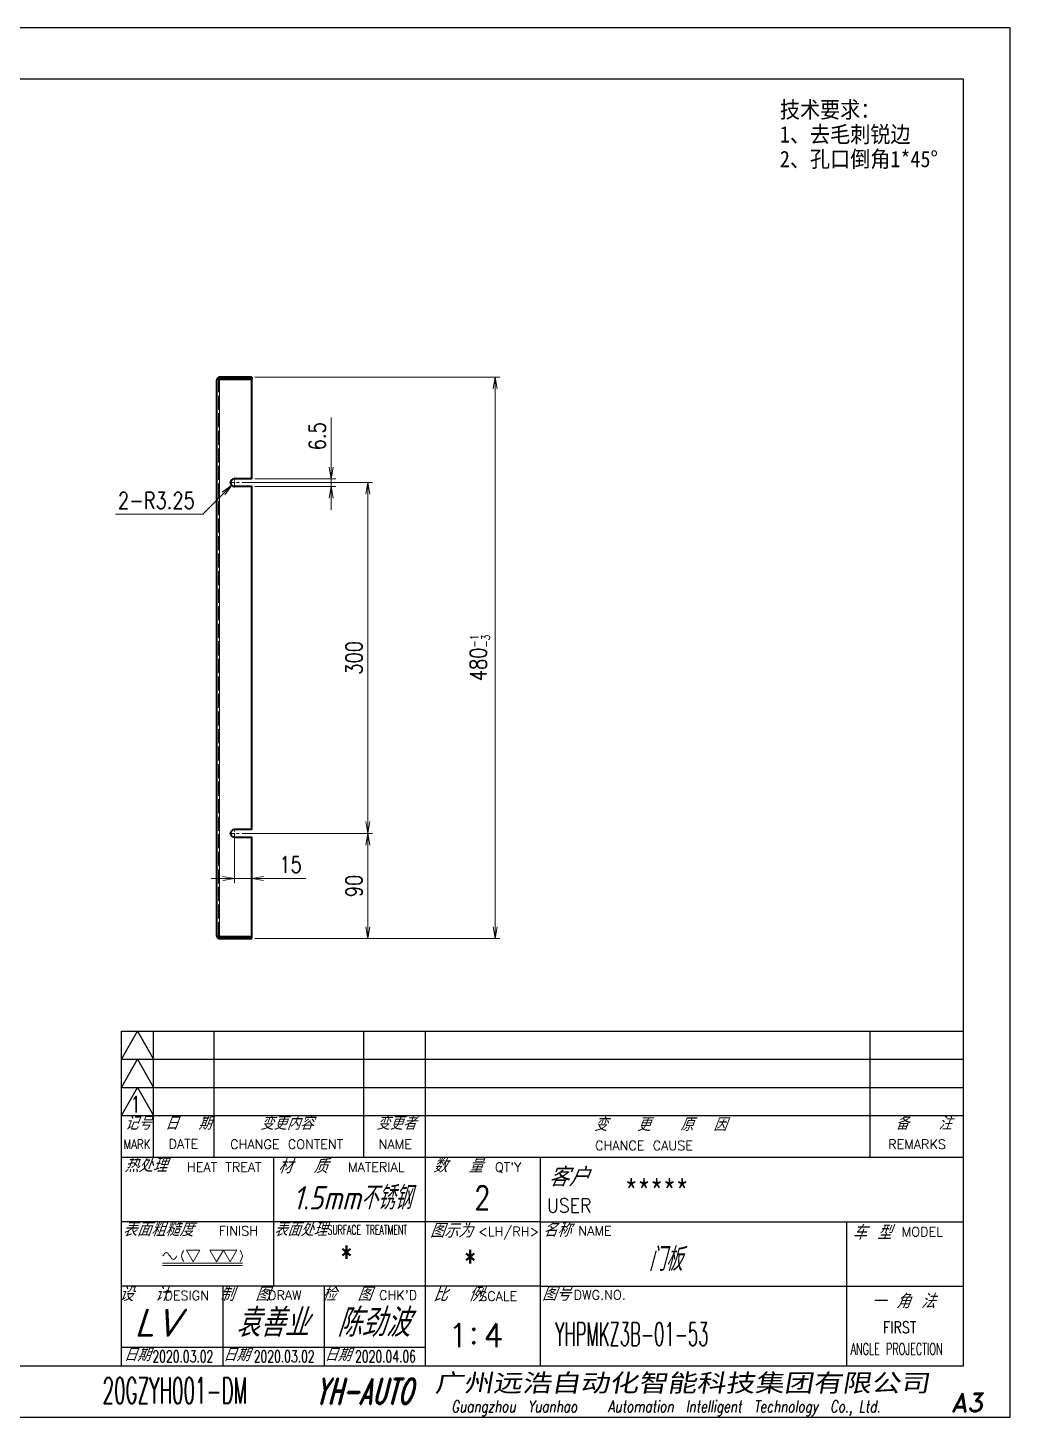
# Model space of a CAD drawing. Header units: millimetres. Extents: x 11446 to 13880, y 14208 to 16802.
# Drawn here: x 12286 to 13126, y 14208 to 15396 of the extents above; entities that cross this region are included whole.
import ezdxf
from ezdxf.enums import TextEntityAlignment as Align

# ---------------------------------------------------------------- set-up
doc = ezdxf.new("R2010")
doc.units = ezdxf.units.MM
doc.header["$PDMODE"] = 35
for name, pattern in [('AM_ISO02W050x2', [3.75, 3, -0.75]), ('AM_ISO08W050x2', [9, 6, -0.75, 1.5, -0.75]), ('DASHDOT', [18.5, 12, -3, 0.5, -3]), ('DASHED', [15, 12, -3])]:
    doc.linetypes.add(name, pattern=pattern)
for name, color, linetype, lineweight in [('CENTER', 2, 'AM_ISO08W050x2', 18), ('DIM', 3, 'Continuous', 20), ('HIDDEN', 1, 'AM_ISO02W050x2', 18), ('标注线', 3, 'Continuous', 25)]:
    doc.layers.add(name, color=color, linetype=linetype, lineweight=lineweight)
doc.layers.add('CYLINDER', color=141, linetype='Continuous')
doc.layers.add('图\\M+19E79\\M+195B6\\M+18E9A', color=7, linetype='Continuous')
doc.styles.add('DIM', font='romans.shx', dxfattribs={"width": 0.8, "bigfont": 'bigfont.shx'})
doc.styles.add('GB', font='gbeitc.shx', dxfattribs={"bigfont": 'gbcbig.shx'})
doc.styles.add('hzdkt', font='simplex.shx')
doc.styles.get("Standard").update_dxf_attribs({"font": 'txt.shx', "width": 0.8, "oblique": 20, "bigfont": 'bigfont.shx'})
doc.styles.add('宋体', font='', dxfattribs={"width": 0.8, "height": 5})
doc.styles.add('标题\\M+18E9A', font='romand.shx', dxfattribs={"oblique": 10, "bigfont": 'bigfont.shx'})
doc.styles.add('标题栏字体', font='romans.shx', dxfattribs={"oblique": 10, "bigfont": 'bigfont.shx'})
doc.styles.get('宋体').set_extended_font_data('SimSun')
doc.dimstyles.new('YH 1-4', dxfattribs={"dimscale": 4, "dimtxt": 3.5, "dimasz": 2.5, "dimexe": 1, "dimexo": 0.625, "dimgap": 1.2, "dimtad": 3, "dimdsep": 46, "dimtxsty": 'DIM', "dimblk": 'OPEN', "dimcen": 0, "dimclrd": 8, "dimclre": 8, "dimclrt": 2, "dimazin": 2, "dimtfac": 0.5, "dimtmove": 0, "dimatfit": 3, "dimldrblk": 'OPEN', "dimfxl": 0, "dimtolj": 2, "dimlwd": 13, "dimlwe": 13, "dimarcsym": 0})
doc.dimstyles.new('YH 1-4$4', dxfattribs={"dimscale": 4, "dimtxt": 3.5, "dimasz": 2.5, "dimexe": 1, "dimexo": 0.625, "dimgap": 1.2, "dimtad": 3, "dimtoh": 1, "dimdsep": 46, "dimtxsty": 'DIM', "dimblk": 'OPEN', "dimcen": 0, "dimclrd": 8, "dimclre": 8, "dimclrt": 2, "dimazin": 2, "dimtfac": 0.5, "dimtofl": 0, "dimtmove": 0, "dimatfit": 3, "dimldrblk": 'OPEN', "dimfxl": 0, "dimtolj": 2, "dimlwd": 13, "dimlwe": 13, "dimarcsym": 0})

# ---------------------------------------------------------------- blocks, each defined once
blk = doc.blocks.new('FINISH_012')
at = {"layer": 'DIM'}
for p, q in [((-16.94, -5), (-14.06, -5)), ((-15.5, -7.5), (-16.94, -5)), ((-14.06, -5), (-15.5, -7.5)), ((-11.94, -5), (-9.06, -5)), ((-10.5, -7.5), (-11.94, -5)), ((-9.06, -5), (-10.5, -7.5)), ((-7.61, -7.5), (-9.06, -5)), ((-9.06, -5), (-6.17, -5)), ((-6.17, -5), (-7.61, -7.5)), ((-22.04, -7.78), (-5, -7.78)), ((-22.04, -8.28), (-5, -8.28))]:
    blk.add_line(p, q, dxfattribs=at)
for points in [[(-22, -6.25), (-21.25, -5.5), (-20.5, -6.25), (-19.75, -7), (-19, -6.25)], [(-17.5, -5), (-18, -6.25), (-17.5, -7.5)], [(-5.5, -5), (-5, -6.25), (-5.5, -7.5)]]:
    blk.add_spline(points, degree=3, dxfattribs=at)
blk = doc.blocks.new('YH A3')
at = {"layer": 'Defpoints', "linetype": 'Continuous'}
for p, q in [((420, 297), (0, 297)), ((420, 0), (420, 297)), ((0, 0), (420, 0))]:
    blk.add_line(p, q, dxfattribs=at)
at = {"layer": '图\\M+19E79\\M+195B6\\M+18E9A', "linetype": 'Continuous'}
for p, q in [((410, 286), (20, 286)), ((410, 11), (410, 286)), ((20, 11), (410, 11))]:
    blk.add_line(p, q, dxfattribs=at)
at = {"layer": '图\\M+19E79\\M+195B6\\M+18E9A', "color": 9}
for p, q in [((230, 82.5), (410, 82.5)), ((230, 76.5), (233.43, 82.5)), ((233.43, 82.5), (236.86, 76.5)), ((236.86, 55.5), (236.86, 82.5)), ((249.86, 55.5), (249.86, 82.5)), ((281.86, 55.5), (281.86, 82.5)), ((390, 82.5), (390, 55.5)), ((230, 76.5), (410, 76.5)), ((230, 70.5), (233.43, 76.5)), ((233.43, 76.5), (236.86, 70.5)), ((230, 70.5), (410, 70.5)), ((230, 64.5), (233.43, 70.5)), ((233.43, 70.5), (236.86, 64.5)), ((230, 64.5), (410, 64.5)), ((230, 64.5), (410, 64.5)), ((410, 55.5), (230, 55.5)), ((262.5, 55.5), (262.5, 41.75)), ((319.5, 55.5), (319.5, 11)), ((319.5, 41.75), (230, 41.75)), ((262.5, 41.75), (262.5, 28)), ((319.5, 41.75), (410, 41.75)), ((385, 41.75), (385, 11)), ((319.5, 28), (230, 28)), ((251.68, 28), (251.68, 11)), ((273.34, 28), (273.34, 11)), ((319.5, 28), (410, 28)), ((230, 15), (295, 15))]:
    blk.add_line(p, q, dxfattribs=at)
at = {"layer": '图\\M+19E79\\M+195B6\\M+18E9A', "color": 9, "linetype": 'Continuous'}
for p, q in [((230, 11), (230, 82.5)), ((295, 11), (295, 82.5)), ((246.18, 60.71), (246.18, 60.71)), ((246.18, 60.71), (246.18, 60.71)), ((246.18, 60.71), (246.18, 60.71)), ((399.47, 38.42), (399.47, 38.42))]:
    blk.add_line(p, q, dxfattribs=at)
at = {"layer": '图\\M+19E79\\M+195B6\\M+18E9A', "color": 7}
blk.add_line((410, 55.5), (230, 55.5), dxfattribs=at)
at = {"layer": '图\\M+19E79\\M+195B6\\M+18E9A', "color": 9, "style": 'GB'}
for s, height, width, p in [('记号', 2.8, 1.4, (230.72, 61.43)), ('日  期', 2.8, 1.4, (239.28, 61.43)), ('变更内容', 2.8, 1.4, (259.68, 61.43)), ('变更者', 2.8, 1.4, (284.48, 61.43)), ('变   更   原  因', 2.8, 1.4, (331.02, 61.18)), ('备   注', 2.8, 1.4, (395.41, 61.43)), ('热处理', 3, 1.4, (230.61, 52.37)), ('材  质', 3, 1.4, (263.44, 52.14)), ('数  量', 3, 1.4, (296.59, 52.28)), ('表面粗糙度', 3, 1.4, (230.24, 38.66)), ('表面处理', 3, 1.3, (262.62, 38.66)), ('图示为', 3, 1.4, (295.92, 38.38)), ('名称\u3000', 3, 1.4, (320.05, 38.56)), ('比  例\u3000', 3, 1.4, (296.61, 24.77)), ('图号', 3, 1.4, (319.87, 24.88))]:
    blk.add_text(s, height=height, dxfattribs=dict(at, width=width)).set_placement(p)
at = {"layer": '图\\M+19E79\\M+195B6\\M+18E9A', "color": 9}
for s, p in [('DATE', (243.26, 57.42)), ('CHANGE CONTENT', (265.34, 57.34)), ('HEAT TREAT', (252, 52.46)), ('MATERIAL', (284.5, 52.46)), ('FINISH', (255.02, 38.84))]:
    blk.add_text(s, height=2, dxfattribs=at).set_placement(p, align=Align.CENTER)
for s, height, width, p in [('MARK', 2, 0.8, (233.35, 57.34)), ('USER', 3, 0.9, (325.72, 43.73))]:
    blk.add_text(s, height=height, dxfattribs=dict(at, width=width)).set_placement(p, align=Align.CENTER)
for s, p in [('NAME', (288.56, 58.34)), ('CHANCE CAUSE', (341.71, 58.09)), ('REMARKS', (400.08, 58.34)), ('MODEL', (401.21, 39.65))]:
    blk.add_text(s, height=2, dxfattribs=at).set_placement(p, align=Align.MIDDLE)
for s, p in [("QT'Y ", (309.85, 52.43)), ('<LH/RH>', (306.29, 38.68)), ('NAME', (327.69, 38.84)), (' DESIGN', (237.43, 25.01)), (' DRAW', (259.57, 25.06)), ("CHK'D", (285.09, 25.09)), ('SCALE', (306.49, 24.88)), ('DWG.NO.', (326.67, 25.14))]:
    blk.add_text(s, height=2, dxfattribs=at).set_placement(p)
at = {"layer": '图\\M+19E79\\M+195B6\\M+18E9A', "color": 9, "style": 'GB'}
for s, height, width, p in [('客户', 4, 1.5, (325.5, 49.34)), ('设  计', 3, 1.4, (234.8, 24.81)), ('制  图', 3, 1.4, (256.29, 24.81)), ('检  图', 3, 1.4, (278.12, 24.81)), ('一 角 法', 3, 1.4, (397.09, 23.29)), ('日期', 2.8, 1.4, (233.29, 11.96)), ('日期', 2.8, 1.4, (254.52, 11.96)), ('日期', 2.8, 1.4, (276.18, 11.96))]:
    blk.add_text(s, height=height, dxfattribs=dict(at, width=width)).set_placement(p, align=Align.CENTER)
at = {"layer": '图\\M+19E79\\M+195B6\\M+18E9A', "color": 9}
for s, height, width, p in [('SURFACE TREATMENT', 2, 0.6, (274.08, 39.06)), ('FIRST', 2.5, 0.800645, (392.8, 17.97)), ('ANGLE PROJECTION', 2.5, 0.6, (385.9, 13.33))]:
    blk.add_text(s, height=height, dxfattribs=dict(at, width=width)).set_placement(p)
at = {"layer": '图\\M+19E79\\M+195B6\\M+18E9A', "color": 9, "style": 'GB', "width": 1.4}
blk.add_text('车 型', height=3, dxfattribs=at).set_placement((390.38, 39.65), align=Align.MIDDLE)
at = {"layer": '图\\M+19E79\\M+195B6\\M+18E9A', "color": 9, "style": '标题栏字体'}
blk.add_text(':', height=5, dxfattribs=at).set_placement((304.25, 15.69))
at = {"layer": '图\\M+19E79\\M+195B6\\M+18E9A', "color": 7, "lineweight": -3, "style": '宋体', "oblique": 10, "width": 1.2}
blk.add_text('广州远浩自动化智能科技集团有限公司', height=3.8, dxfattribs=at).set_placement((296.96, 5.45))
at = {"layer": '图\\M+19E79\\M+195B6\\M+18E9A', "color": 7, "style": '标题\\M+18E9A'}
for s, height, oblique, width, p in [('YH-AUTO', 5.5, 15, 0.6, (281.84, 5.55)), ('Guangzhou  Yuanhao   Automation  Intelligent  Technology  Co., Ltd.', 2.5, 10, 0.75, (346.39, 1.94))]:
    blk.add_text(s, height=height, dxfattribs=dict(at, oblique=oblique, width=width)).set_placement(p, align=Align.MIDDLE)
at = {"layer": '图\\M+19E79\\M+195B6\\M+18E9A', "color": 7, "style": '标题\\M+18E9A', "oblique": 10}
blk.add_text('A3', height=4, dxfattribs=at).set_placement((410.8, 3.14), align=Align.MIDDLE)
blk = doc.blocks.new('_Open')
at = {"color": 0, "linetype": 'ByBlock', "lineweight": -2}
for p, q in [((-1, 0.17), (0, 0)), ((-1, -0.17), (0, 0)), ((0, 0), (-1, 0))]:
    blk.add_line(p, q, dxfattribs=at)
blk = doc.blocks.new('*D4')
at = {"layer": 'CYLINDER', "color": 8, "lineweight": 13, "transparency": 16777216}
for p, q in [((10314.1, -2642.4), (10523.5, -2642.4)), ((10519.5, -3112.4), (10519.5, -2652.4)), ((10314.1, -3122.4), (10523.5, -3122.4))]:
    blk.add_line(p, q, dxfattribs=at)
at = {"layer": 'Defpoints', "color": 0, "transparency": 16777216}
for p in [(10311.6, -2642.4), (10519.5, -2642.4), (10311.6, -3122.4)]:
    blk.add_point(p, dxfattribs=at)
at = {"layer": 'CYLINDER', "color": 8, "lineweight": 13, "transparency": 16777216, "xscale": 10, "yscale": 10, "zscale": 10}
for p, rotation in [((10519.5, -2642.4), 90), ((10519.5, -3122.4), 270)]:
    blk.add_blockref('_Open', p, dxfattribs=dict(at, rotation=rotation))
at = {"layer": 'CYLINDER', "color": 2, "transparency": 16777216, "insert": (10506.6, -2882.4), "char_height": 14, "attachment_point": 5, "rotation": 90, "style": 'DIM'}
blk.add_mtext('\\A2;480{\\H7.000000;\\S-1^ -3;}', dxfattribs=at)
blk = doc.blocks.new('*D5')
at = {"layer": 'CYLINDER', "color": 8, "lineweight": 13, "transparency": 16777216}
for p, q in [((10303.3, -3032.4), (10414.7, -3032.4)), ((10410.7, -3112.4), (10410.7, -3042.4)), ((10314.1, -3122.4), (10414.7, -3122.4))]:
    blk.add_line(p, q, dxfattribs=at)
at = {"layer": 'Defpoints', "color": 0, "transparency": 16777216}
for p in [(10300.8, -3032.4), (10410.7, -3032.4), (10311.6, -3122.4)]:
    blk.add_point(p, dxfattribs=at)
at = {"layer": 'CYLINDER', "color": 8, "lineweight": 13, "transparency": 16777216, "xscale": 10, "yscale": 10, "zscale": 10}
for p, rotation in [((10410.7, -3032.4), 90), ((10410.7, -3122.4), 270)]:
    blk.add_blockref('_Open', p, dxfattribs=dict(at, rotation=rotation))
at = {"layer": 'CYLINDER', "color": 2, "transparency": 16777216, "insert": (10398.9, -3077.4), "char_height": 14, "attachment_point": 5, "rotation": 90, "style": 'DIM'}
blk.add_mtext('\\A2;90', dxfattribs=at)
blk = doc.blocks.new('*D6')
at = {"layer": 'CYLINDER', "color": 8, "lineweight": 13, "transparency": 16777216}
for p, q in [((10303.3, -2732.4), (10414.7, -2732.4)), ((10410.7, -3022.4), (10410.7, -2742.4)), ((10303.3, -3032.4), (10414.7, -3032.4))]:
    blk.add_line(p, q, dxfattribs=at)
at = {"layer": 'Defpoints', "color": 0, "transparency": 16777216}
for p in [(10300.8, -2732.4), (10410.7, -2732.4), (10300.8, -3032.4)]:
    blk.add_point(p, dxfattribs=at)
at = {"layer": 'CYLINDER', "color": 8, "lineweight": 13, "transparency": 16777216, "xscale": 10, "yscale": 10, "zscale": 10}
for p, rotation in [((10410.7, -2732.4), 90), ((10410.7, -3032.4), 270)]:
    blk.add_blockref('_Open', p, dxfattribs=dict(at, rotation=rotation))
at = {"layer": 'CYLINDER', "color": 2, "transparency": 16777216, "insert": (10398.9, -2882.4), "char_height": 14, "attachment_point": 5, "rotation": 90, "style": 'DIM'}
blk.add_mtext('\\A2;300', dxfattribs=at)
blk = doc.blocks.new('*D7')
at = {"layer": 'CYLINDER', "color": 8, "lineweight": 13, "transparency": 16777216}
for p, q in [((10379.3, -2719.2), (10379.3, -2676.7)), ((10314.1, -2729.2), (10383.3, -2729.2)), ((10379.3, -2735.7), (10379.3, -2729.2)), ((10314.1, -2735.7), (10383.3, -2735.7)), ((10379.3, -2745.7), (10379.3, -2755.7))]:
    blk.add_line(p, q, dxfattribs=at)
at = {"layer": 'Defpoints', "color": 0, "transparency": 16777216}
for p in [(10311.6, -2729.2), (10379.3, -2729.2), (10311.6, -2735.7)]:
    blk.add_point(p, dxfattribs=at)
at = {"layer": 'CYLINDER', "color": 8, "lineweight": 13, "transparency": 16777216, "xscale": 10, "yscale": 10, "zscale": 10}
for p, rotation in [((10379.3, -2729.2), 270), ((10379.3, -2735.7), 90)]:
    blk.add_blockref('_Open', p, dxfattribs=dict(at, rotation=rotation))
at = {"layer": 'CYLINDER', "color": 2, "transparency": 16777216, "insert": (10367.5, -2692.9), "char_height": 14, "attachment_point": 5, "rotation": 90, "style": 'DIM'}
blk.add_mtext('\\A2;6.5', dxfattribs=at)
blk = doc.blocks.new('*D8')
at = {"layer": 'CYLINDER', "color": 8, "lineweight": 13, "transparency": 16777216}
for p, q in [((10296.6, -3034.9), (10296.6, -3074.9)), ((10311.6, -3038.2), (10311.6, -3074.9)), ((10286.6, -3070.9), (10276.6, -3070.9)), ((10296.6, -3070.9), (10311.6, -3070.9)), ((10321.6, -3070.9), (10357.7, -3070.9))]:
    blk.add_line(p, q, dxfattribs=at)
at = {"layer": 'Defpoints', "color": 0, "transparency": 16777216}
for p in [(10296.6, -3032.4), (10311.6, -3035.7), (10296.6, -3070.9)]:
    blk.add_point(p, dxfattribs=at)
at = {"layer": 'CYLINDER', "color": 8, "lineweight": 13, "transparency": 16777216, "xscale": 10, "yscale": 10, "zscale": 10}
blk.add_blockref('_Open', (10296.6, -3070.9), dxfattribs=at)
at = {"layer": 'CYLINDER', "color": 8, "lineweight": 13, "transparency": 16777216, "xscale": 10, "yscale": 10, "zscale": 10, "rotation": 180}
blk.add_blockref('_Open', (10311.6, -3070.9), dxfattribs=at)
at = {"layer": 'CYLINDER', "color": 2, "transparency": 16777216, "insert": (10344.6, -3059.1), "char_height": 14, "attachment_point": 5, "style": 'DIM'}
blk.add_mtext('\\A2;15', dxfattribs=at)
blk = doc.blocks.new('*D9')
at = {"layer": 'CYLINDER', "color": 8, "lineweight": 13, "transparency": 16777216}
for p, q in [((10269.6, -2759.6), (10287.2, -2741.8)), ((10194.9, -2759.6), (10269.6, -2759.6))]:
    blk.add_line(p, q, dxfattribs=at)
at = {"layer": 'Defpoints', "color": 0, "transparency": 16777216}
for p in [(10294.3, -2734.7), (10296.6, -2732.4)]:
    blk.add_point(p, dxfattribs=at)
at = {"layer": 'CYLINDER', "color": 8, "lineweight": 13, "transparency": 16777216, "xscale": 10, "yscale": 10, "zscale": 10, "rotation": 45.21569345601434}
blk.add_blockref('_Open', (10294.3, -2734.7), dxfattribs=at)
at = {"layer": 'CYLINDER', "color": 2, "transparency": 16777216, "insert": (10229.9, -2747.8), "char_height": 14, "attachment_point": 5, "style": 'DIM'}
blk.add_mtext('\\A2;{\\Fromans,bigfont|c134;2-}R3.25', dxfattribs=at)

msp = doc.modelspace()

# ---------------------------------------------------------------- linework, layer by layer
at = {"color": 7, "lineweight": 35, "ltscale": 0.000102234}
msp.add_line((12447.42, 15094.995), (12447.42, 15094.991), dxfattribs=at)
at = {"color": 7, "lineweight": 35}
for p, q in [((12447.42, 14619.464), (12447.42, 15094.991)), ((12477.42, 15097.228), (12449.657, 15097.228)), ((12477.42, 15095.728), (12449.657, 15095.728)), ((12449.657, 15095.551), (12477.42, 15095.551)), ((12477.42, 15010.478), (12477.42, 15095.551)), ((12477.42, 14710.478), (12477.42, 15003.978)), ((12477.42, 14618.904), (12477.42, 14703.978)), ((12477.42, 14618.904), (12449.657, 14618.904)), ((12449.657, 14618.728), (12477.42, 14618.728)), ((12449.657, 14617.228), (12477.42, 14617.228))]:
    msp.add_line(p, q, dxfattribs=at)
at = {"color": 7, "lineweight": 35, "ltscale": 0.000585987}
msp.add_line((12449.657, 15095.551), (12449.633, 15095.551), dxfattribs=at)
at = {"color": 7, "lineweight": 13, "ltscale": 0.0375}
for p, q in [((12449.657, 15097.228), (12449.657, 15095.728)), ((12449.657, 14617.228), (12449.657, 14618.728))]:
    msp.add_line(p, q, dxfattribs=at)
at = {"color": 7, "lineweight": 13}
msp.add_line((12449.657, 14618.904), (12449.657, 15095.551), dxfattribs=at)
at = {"color": 7, "lineweight": 35, "ltscale": 0.0375}
for p, q in [((12477.42, 15097.228), (12477.42, 15095.728)), ((12477.42, 14617.228), (12477.42, 14618.728))]:
    msp.add_line(p, q, dxfattribs=at)
at = {"color": 7, "lineweight": 35, "ltscale": 0.375}
for p, q in [((12477.42, 15010.478), (12462.42, 15010.478)), ((12462.42, 15003.978), (12477.42, 15003.978)), ((12477.42, 14710.478), (12462.42, 14710.478)), ((12462.42, 14703.978), (12477.42, 14703.978))]:
    msp.add_line(p, q, dxfattribs=at)
at = {"color": 7, "lineweight": 35, "ltscale": 0.000101089}
msp.add_line((12447.42, 14619.464), (12447.42, 14619.46), dxfattribs=at)
at = {"color": 7, "lineweight": 35}
msp.add_lwpolyline([(12449.657, 14618.904), (12449.157, 14618.919), (12448.622, 14618.968), (12448.056, 14619.073), (12447.794, 14619.154), (12447.592, 14619.249), (12447.512, 14619.305), (12447.435, 14619.399), (12447.42, 14619.464)], dxfattribs=at)
for centre, radius, start, end in [((12449.657, 15094.991), 2.237, 90.000003, 179.999995), ((12449.657, 15094.991), 0.737, 90.000003, 132.167835), ((12449.654, 15086.797), 8.753, 89.983514, 93.221967), ((12462.42, 15007.228), 3.25, 90.000003, 269.999997), ((12462.42, 14707.228), 3.25, 90.000003, 269.999997), ((12449.657, 14619.464), 2.237, 179.999995, 269.999997), ((12449.657, 14619.464), 0.737, 227.832165, 269.999997)]:
    msp.add_arc(centre, radius, start, end, dxfattribs=at)
msp.add_ellipse((12449.657, 15094.991), major_axis=(2.237, 0), ratio=0.25030104, start_param=1.57079633, end_param=3.14159265, dxfattribs=at)
at = {"layer": 'CENTER', "linetype": 'DASHDOT', "lineweight": 13, "ltscale": 0.211255}
for p, q in [((12466.645, 15007.228), (12458.195, 15007.228)), ((12466.645, 14707.228), (12458.195, 14707.228))]:
    msp.add_line(p, q, dxfattribs=at)
at = {"layer": 'CENTER', "linetype": 'DASHDOT', "lineweight": 13, "ltscale": 0.21125}
for p, q in [((12462.42, 15011.453), (12462.42, 15003.003)), ((12462.42, 14711.453), (12462.42, 14703.003))]:
    msp.add_line(p, q, dxfattribs=at)
at = {"layer": 'HIDDEN', "linetype": 'DASHED', "lineweight": 13, "ltscale": 0.0375}
for p, q in [((12447.42, 15094.991), (12448.92, 15094.991)), ((12447.42, 15094.991), (12448.92, 15094.991)), ((12449.657, 15097.228), (12449.657, 15095.728)), ((12447.42, 14619.464), (12448.92, 14619.464)), ((12447.42, 14619.464), (12448.92, 14619.464)), ((12449.657, 14617.228), (12449.657, 14618.728))]:
    msp.add_line(p, q, dxfattribs=at)
at = {"layer": 'HIDDEN', "linetype": 'DASHED', "lineweight": 13}
for p, q in [((12448.92, 14619.464), (12448.92, 15094.991)), ((12449.657, 15095.551), (12449.657, 14618.904)), ((12449.657, 15095.551), (12449.657, 14618.904)), ((12449.657, 14618.904), (12449.657, 15095.551))]:
    msp.add_line(p, q, dxfattribs=at)
for points in [[(12449.633, 15095.551), (12449.353, 15095.501), (12449.201, 15095.431), (12449.036, 15095.292), (12448.934, 15095.1), (12448.92, 15094.991)], [(12449.657, 14618.904), (12449.372, 14618.948), (12449.216, 14619.016), (12449.043, 14619.155), (12448.935, 14619.352), (12448.92, 14619.464)]]:
    msp.add_lwpolyline(points, dxfattribs=at)
for centre, start, end in [((12449.657, 15094.991), 132.167835, 179.999995), ((12449.657, 14619.464), 179.999995, 227.832165)]:
    msp.add_arc(centre, 0.737, start, end, dxfattribs=at)
for centre, major_axis, ratio, start_param, end_param in [((12449.657, 15094.991), (2.237, 0), 0.25030103, 1.79373344, 3.13435676), ((12449.657, 15094.991), (0.737, 0), 0.76000993, 1.57079633, 3.14159265), ((12449.657, 14619.464), (2.237, 0), 0.25030104, 3.14880492, 4.71238898), ((12449.657, 14619.464), (0.737, 0), 0.76000993, 3.14159265, 4.71238898)]:
    msp.add_ellipse(centre, major_axis=major_axis, ratio=ratio, start_param=start_param, end_param=end_param, dxfattribs=at)

# ---------------------------------------------------------------- block references
at = {"xscale": 4, "yscale": 4, "zscale": 4}
msp.add_blockref('YH A3', (11445.793, 14208.046), dxfattribs=at)
at = {"layer": '图\\M+19E79\\M+195B6\\M+18E9A', "xscale": 4, "yscale": 4, "zscale": 4}
msp.add_blockref('FINISH_012', (12489.27, 14370.888), dxfattribs=at)

# ---------------------------------------------------------------- texts
at = {"layer": '图\\M+19E79\\M+195B6\\M+18E9A', "color": 3, "style": '标题栏字体'}
for s, height, width, p in [('1', 14, 0.8, (12373.197, 14468.464)), ('2', 20, 0.8, (12667.617, 14385.65)), ('*', 20, 0.8, (12552.811, 14334.852)), ('*', 20, 0.8, (12658.59, 14331.02)), ('YHPMKZ3B-01-53', 20, 0.511179, (12736.765, 14269.136)), ('2020.03.02', 10, 0.675202, (12392.353, 14254.987)), ('2020.03.02', 10, 0.675202, (12478.993, 14254.987)), ('2020.04.06', 10, 0.675202, (12565.633, 14254.987)), ('20GZYH001-DM', 22.4, 0.511179, (12349.731, 14219.64))]:
    msp.add_text(s, height=height, dxfattribs=dict(at, width=width)).set_placement(p)
at = {"layer": '图\\M+19E79\\M+195B6\\M+18E9A', "color": 3, "lineweight": -3}
for s, height, style, width, p in [('*****', 20, '宋体', 0.8, (12796.307, 14390.772)), ('陈劲波', 24, 'GB', 1.2, (12549.966, 14276.824)), ('LV', 24, 'GB', 1.2, (12376.686, 14276.824)), ('袁善业', 24, 'GB', 1.2, (12463.326, 14276.824))]:
    msp.add_text(s, height=height, dxfattribs=dict(at, style=style, width=width)).set_placement(p)
at = {"layer": '图\\M+19E79\\M+195B6\\M+18E9A', "color": 3, "style": 'GB'}
msp.add_text('1.5mm不锈钢', height=20, dxfattribs=at).set_placement((12563.047, 14385.65), align=Align.CENTER)
at = {"layer": '图\\M+19E79\\M+195B6\\M+18E9A', "color": 3}
for s, style, p in [('门板', 'GB', (12816.579, 14333.118)), ('1', '标题栏字体', (12645.29, 14268.059)), ('4', '标题栏字体', (12675.479, 14268.059))]:
    msp.add_text(s, height=20, dxfattribs=dict(at, style=style)).set_placement(p)
at = {"layer": '标注线', "insert": (12928.854, 15275.174), "char_height": 14, "attachment_point": 7, "line_spacing_factor": 0.903614, "style": 'hzdkt'}
msp.add_mtext('{\\fSimSun|b0|i0|c134|p2;\\W0.9;技术要求：\\fSimSun|b0|i0|c0|p2;\\P1\\fSimSun|b0|i0|c134|p2;、去毛刺锐边\\fSimSun|b0|i0|c0|p2;\\P2\\fSimSun|b0|i0|c134|p2;、孔口倒角\\fSimSun|b0|i0|c0|p2;1*45%%D}', dxfattribs=at)

# ---------------------------------------------------------------- dimensions: what is measured, and where the dimension line sits
at = {"layer": 'CYLINDER'}
dim = msp.add_linear_dim(base=(12685.412, 15097.228), p1=(12477.42, 14617.228), p2=(12477.42, 15097.228), angle=90, dimstyle='YH 1-4', override={"dimtol": 1, "dimtp": -1, "dimtm": 3}, dxfattribs=at)
dim.commit()
dim.dimension.update_dxf_attribs({"geometry": '*D4', "text_midpoint": (12672.446, 14857.228), "insert": (2165.867, 17739.671)})
for base, p1, p2, picture, middle in [((12545.216, 15010.478), (12477.42, 15003.978), (12477.42, 15010.478), '*D7', (12533.416, 15046.744)), ((12576.535, 15007.228), (12466.645, 14707.228), (12466.645, 15007.228), '*D6', (12564.735, 14857.228)), ((12576.535, 14707.228), (12477.42, 14617.228), (12466.645, 14707.228), '*D5', (12564.735, 14662.228))]:
    dim = msp.add_linear_dim(base=base, p1=p1, p2=p2, angle=90, dimstyle='YH 1-4', dxfattribs=at)
    dim.commit()
    dim.dimension.update_dxf_attribs({"geometry": picture, "text_midpoint": middle, "insert": (2165.867, 17739.671)})
dim = msp.add_radius_dim(center=(12462.42, 15007.228), mpoint=(12460.131, 15004.921), text='{\\Fromans,bigfont|c134;2-}<>', dimstyle='YH 1-4$4', dxfattribs=at)
dim.commit()
dim.dimension.update_dxf_attribs({"geometry": '*D9', "text_midpoint": (12395.73, 14980.067), "dimtype": 132, "insert": (2165.867, 17739.671)})
dim = msp.add_linear_dim(base=(12462.42, 14668.779), p1=(12477.42, 14703.978), p2=(12462.42, 14707.228), dimstyle='YH 1-4', dxfattribs=at)
dim.commit()
dim.dimension.update_dxf_attribs({"geometry": '*D8', "text_midpoint": (12510.487, 14668.779), "dimtype": 128, "insert": (2165.867, 17739.671)})

doc.saveas('drawing.dxf')
